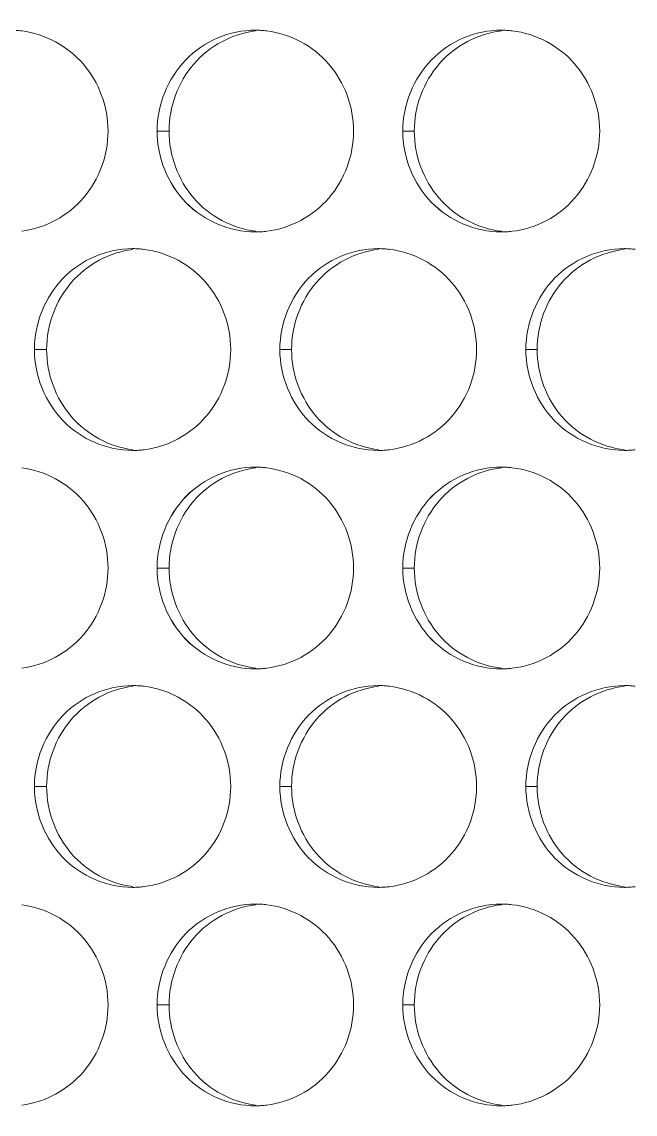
# Model space of a CAD drawing. Header units: millimetres. Extents: x 1177 to 4147, y 93 to 2194.
# Drawn here: x 1619.53 to 1637.77, y 1628.65 to 1661.12 of the extents above; entities that cross this region are included whole.
import ezdxf

# ---------------------------------------------------------------- set-up
doc = ezdxf.new("R2010")
doc.units = ezdxf.units.MM
doc.header["$LTSCALE"] = 0.1
doc.layers.get('0').update_dxf_attribs({"lineweight": 13})
doc.layers.add('标注', color=251, linetype='Continuous', lineweight=9)

msp = doc.modelspace()

# ---------------------------------------------------------------- linework, layer by layer
msp.add_arc((1812.49, 1686.895), 196.75, 204.56225, 43.01001)
at = {"layer": '标注'}
for p, q in [((1623.907, 1657.876), (1623.553, 1657.876)), ((1623.907, 1657.876), (1623.553, 1657.876)), ((1631.199, 1657.876), (1630.858, 1657.876)), ((1631.199, 1657.876), (1630.858, 1657.876)), ((1620.268, 1651.38), (1619.907, 1651.38)), ((1627.551, 1651.38), (1627.203, 1651.38)), ((1634.85, 1651.38), (1634.516, 1651.38)), ((1623.907, 1644.885), (1623.553, 1644.885)), ((1623.907, 1644.885), (1623.553, 1644.885)), ((1631.199, 1644.885), (1630.858, 1644.885)), ((1631.199, 1644.885), (1630.858, 1644.885)), ((1620.268, 1638.39), (1619.907, 1638.39)), ((1627.551, 1638.39), (1627.203, 1638.39)), ((1634.85, 1638.39), (1634.516, 1638.39)), ((1623.907, 1631.895), (1623.553, 1631.895)), ((1631.199, 1631.895), (1630.858, 1631.895))]:
    msp.add_line(p, q, dxfattribs=at)
for centre, radius, start, end in [((1619.173, 1658.108), 2.768, 82.5618, 86.1048), ((1626.472, 1658.157), 2.719, 86.2684, 89.9925), ((1626.472, 1658.157), 2.719, 86.2684, 89.9925), ((1626.469, 1658.099), 2.777, 82.872, 86.269), ((1626.469, 1658.099), 2.777, 82.872, 86.269), ((1633.784, 1658.146), 2.729, 86.4309, 89.9931), ((1633.784, 1658.146), 2.729, 86.4309, 89.9931), ((1633.78, 1658.09), 2.785, 83.1792, 86.4314), ((1633.78, 1658.09), 2.785, 83.1792, 86.4314), ((1626.472, 1657.594), 2.719, 270.0075, 273.7316), ((1626.472, 1657.594), 2.719, 270.0075, 273.7316), ((1626.469, 1657.652), 2.777, 273.731, 277.128), ((1626.469, 1657.652), 2.777, 273.731, 277.128), ((1633.784, 1657.605), 2.729, 270.0069, 273.5691), ((1633.784, 1657.605), 2.729, 270.0069, 273.5691), ((1633.78, 1657.661), 2.785, 273.5686, 276.8208), ((1633.78, 1657.661), 2.785, 273.5686, 276.8208), ((1622.823, 1651.667), 2.713, 86.1865, 89.9921), ((1622.819, 1651.608), 2.773, 82.7173, 86.1871), ((1630.126, 1651.656), 2.724, 86.3499, 89.9928), ((1630.122, 1651.599), 2.781, 83.026, 86.3504), ((1637.445, 1651.646), 2.734, 86.5115, 89.9934), ((1637.442, 1651.591), 2.789, 83.3318, 86.512), ((1622.823, 1651.093), 2.713, 270.0079, 273.8135), ((1622.819, 1651.153), 2.773, 273.8129, 277.2827), ((1630.126, 1651.104), 2.724, 270.0072, 273.6501), ((1630.122, 1651.161), 2.781, 273.6496, 276.974), ((1637.445, 1651.115), 2.734, 270.0066, 273.4885), ((1637.442, 1651.17), 2.789, 273.488, 276.6682), ((1626.472, 1645.167), 2.719, 86.2684, 89.9925), ((1626.472, 1645.167), 2.719, 86.2684, 89.9925), ((1626.469, 1645.108), 2.777, 82.872, 86.269), ((1626.469, 1645.108), 2.777, 82.872, 86.269), ((1633.784, 1645.156), 2.729, 86.4309, 89.9931), ((1633.784, 1645.156), 2.729, 86.4309, 89.9931), ((1633.78, 1645.1), 2.785, 83.1792, 86.4314), ((1633.78, 1645.1), 2.785, 83.1792, 86.4314), ((1626.472, 1644.604), 2.719, 270.0075, 273.7316), ((1626.472, 1644.604), 2.719, 270.0075, 273.7316), ((1626.469, 1644.662), 2.777, 273.731, 277.128), ((1626.469, 1644.662), 2.777, 273.731, 277.128), ((1633.784, 1644.614), 2.729, 270.0069, 273.5691), ((1633.784, 1644.614), 2.729, 270.0069, 273.5691), ((1633.78, 1644.67), 2.785, 273.5686, 276.8208), ((1633.78, 1644.67), 2.785, 273.5686, 276.8208), ((1622.823, 1638.677), 2.713, 86.1865, 89.9921), ((1622.819, 1638.618), 2.773, 82.7173, 86.1871), ((1630.126, 1638.666), 2.724, 86.3499, 89.9928), ((1630.122, 1638.609), 2.781, 83.026, 86.3504), ((1637.445, 1638.656), 2.734, 86.5115, 89.9934), ((1637.442, 1638.601), 2.789, 83.3318, 86.512), ((1622.823, 1638.103), 2.713, 270.0079, 273.8135), ((1622.819, 1638.162), 2.773, 273.8129, 277.2827), ((1630.126, 1638.114), 2.724, 270.0072, 273.6501), ((1630.122, 1638.171), 2.781, 273.6496, 276.974), ((1637.445, 1638.124), 2.734, 270.0066, 273.4885), ((1637.442, 1638.179), 2.789, 273.488, 276.6682), ((1626.472, 1632.176), 2.719, 86.2684, 89.9925), ((1626.469, 1632.118), 2.777, 82.872, 86.269), ((1633.784, 1632.166), 2.729, 86.4309, 89.9931), ((1633.78, 1632.11), 2.785, 83.1792, 86.4314), ((1626.472, 1631.613), 2.719, 270.0075, 273.7316), ((1626.469, 1631.672), 2.777, 273.731, 277.128), ((1633.784, 1631.624), 2.729, 270.0069, 273.5691), ((1633.78, 1631.68), 2.785, 273.5686, 276.8208)]:
    msp.add_arc(centre, radius, start, end, dxfattribs=at)
msp.add_spline([(2027.49, 1819.182), (1864.296, 1806.369), (1766.772, 1737.15), (1658.757, 1615.796), (1597.49, 1595.163)], degree=3, dxfattribs=at)
for points, knots in [([(1622.094, 1657.876), (1622.094, 1658.235), (1621.96, 1658.958), (1621.415, 1659.905), (1620.567, 1660.583), (1619.88, 1660.807), (1619.532, 1660.852)], [0, 0, 0, 0, 0.253127, 0.504455, 0.753033, 1, 1, 1, 1]), ([(1622.094, 1657.876), (1622.094, 1658.235), (1621.96, 1658.958), (1621.415, 1659.905), (1620.567, 1660.583), (1619.88, 1660.807), (1619.532, 1660.852)], [0, 0, 0, 0, 0.253127, 0.504455, 0.753033, 1, 1, 1, 1]), ([(1626.481, 1660.854), (1626.132, 1660.81), (1625.442, 1660.588), (1624.59, 1659.91), (1624.041, 1658.961), (1623.907, 1658.237), (1623.907, 1657.876)], [0, 0, 0, 0, 0.246977, 0.49551, 0.746818, 1, 1, 1, 1]), ([(1626.481, 1660.854), (1626.132, 1660.81), (1625.442, 1660.588), (1624.59, 1659.91), (1624.041, 1658.961), (1623.907, 1658.237), (1623.907, 1657.876)], [0, 0, 0, 0, 0.246977, 0.49551, 0.746818, 1, 1, 1, 1]), ([(1629.395, 1657.876), (1629.395, 1658.237), (1629.261, 1658.962), (1628.71, 1659.911), (1627.855, 1660.589), (1627.163, 1660.81), (1626.813, 1660.854)], [0, 0, 0, 0, 0.2529, 0.504114, 0.752785, 1, 1, 1, 1]), ([(1629.395, 1657.876), (1629.395, 1658.237), (1629.261, 1658.962), (1628.71, 1659.911), (1627.855, 1660.589), (1627.163, 1660.81), (1626.813, 1660.854)], [0, 0, 0, 0, 0.2529, 0.504114, 0.752785, 1, 1, 1, 1]), ([(1633.793, 1660.856), (1633.441, 1660.814), (1632.746, 1660.594), (1631.887, 1659.916), (1631.334, 1658.965), (1631.199, 1658.238), (1631.199, 1657.876)], [0, 0, 0, 0, 0.247217, 0.495842, 0.747041, 1, 1, 1, 1]), ([(1633.793, 1660.856), (1633.441, 1660.814), (1632.746, 1660.594), (1631.887, 1659.916), (1631.334, 1658.965), (1631.199, 1658.238), (1631.199, 1657.876)], [0, 0, 0, 0, 0.247217, 0.495842, 0.747041, 1, 1, 1, 1]), ([(1636.713, 1657.876), (1636.713, 1658.238), (1636.577, 1658.965), (1636.021, 1659.917), (1635.16, 1660.594), (1634.463, 1660.814), (1634.111, 1660.856)], [0, 0, 0, 0, 0.25268, 0.503786, 0.752547, 1, 1, 1, 1]), ([(1636.713, 1657.876), (1636.713, 1658.238), (1636.577, 1658.965), (1636.021, 1659.917), (1635.16, 1660.594), (1634.463, 1660.814), (1634.111, 1660.856)], [0, 0, 0, 0, 0.25268, 0.503786, 0.752547, 1, 1, 1, 1]), ([(1619.532, 1654.899), (1619.88, 1654.944), (1620.567, 1655.168), (1621.415, 1655.847), (1621.96, 1656.794), (1622.094, 1657.516), (1622.094, 1657.876)], [0, 0, 0, 0, 0.246967, 0.495545, 0.746873, 1, 1, 1, 1]), ([(1619.532, 1654.899), (1619.88, 1654.944), (1620.567, 1655.168), (1621.415, 1655.847), (1621.96, 1656.794), (1622.094, 1657.516), (1622.094, 1657.876)], [0, 0, 0, 0, 0.246967, 0.495545, 0.746873, 1, 1, 1, 1]), ([(1623.907, 1657.876), (1623.907, 1657.515), (1624.041, 1656.79), (1624.59, 1655.841), (1625.442, 1655.163), (1626.132, 1654.941), (1626.481, 1654.897)], [0, 0, 0, 0, 0.253182, 0.50449, 0.753023, 1, 1, 1, 1]), ([(1623.907, 1657.876), (1623.907, 1657.515), (1624.041, 1656.79), (1624.59, 1655.841), (1625.442, 1655.163), (1626.132, 1654.941), (1626.481, 1654.897)], [0, 0, 0, 0, 0.253182, 0.50449, 0.753023, 1, 1, 1, 1]), ([(1626.813, 1654.897), (1627.163, 1654.941), (1627.855, 1655.162), (1628.71, 1655.84), (1629.261, 1656.79), (1629.395, 1657.514), (1629.395, 1657.876)], [0, 0, 0, 0, 0.247215, 0.495886, 0.7471, 1, 1, 1, 1]), ([(1626.813, 1654.897), (1627.163, 1654.941), (1627.855, 1655.162), (1628.71, 1655.84), (1629.261, 1656.79), (1629.395, 1657.514), (1629.395, 1657.876)], [0, 0, 0, 0, 0.247215, 0.495886, 0.7471, 1, 1, 1, 1]), ([(1631.199, 1657.876), (1631.199, 1657.513), (1631.334, 1656.786), (1631.887, 1655.835), (1632.746, 1655.157), (1633.441, 1654.937), (1633.793, 1654.895)], [0, 0, 0, 0, 0.252959, 0.504158, 0.752783, 1, 1, 1, 1]), ([(1631.199, 1657.876), (1631.199, 1657.513), (1631.334, 1656.786), (1631.887, 1655.835), (1632.746, 1655.157), (1633.441, 1654.937), (1633.793, 1654.895)], [0, 0, 0, 0, 0.252959, 0.504158, 0.752783, 1, 1, 1, 1]), ([(1634.111, 1654.895), (1634.463, 1654.937), (1635.16, 1655.157), (1636.021, 1655.834), (1636.577, 1656.786), (1636.713, 1657.513), (1636.713, 1657.876)], [0, 0, 0, 0, 0.247453, 0.496214, 0.74732, 1, 1, 1, 1]), ([(1634.111, 1654.895), (1634.463, 1654.937), (1635.16, 1655.157), (1636.021, 1655.834), (1636.577, 1656.786), (1636.713, 1657.513), (1636.713, 1657.876)], [0, 0, 0, 0, 0.247453, 0.496214, 0.74732, 1, 1, 1, 1]), ([(1623.778, 1656.728), (1623.922, 1656.37), (1624.347, 1655.701), (1625.004, 1655.257), (1625.356, 1655.107)], [0, 0, 0, 0, 0.502476, 1, 1, 1, 1]), ([(1631.083, 1656.728), (1631.228, 1656.37), (1631.654, 1655.7), (1632.312, 1655.257), (1632.665, 1655.107)], [0, 0, 0, 0, 0.502261, 1, 1, 1, 1]), ([(1622.832, 1654.358), (1622.484, 1654.313), (1621.796, 1654.09), (1620.947, 1653.412), (1620.401, 1652.464), (1620.268, 1651.741), (1620.268, 1651.38)], [0, 0, 0, 0, 0.246854, 0.49534, 0.746704, 1, 1, 1, 1]), ([(1625.742, 1651.38), (1625.742, 1651.741), (1625.608, 1652.464), (1625.06, 1653.412), (1624.209, 1654.091), (1623.52, 1654.314), (1623.17, 1654.358)], [0, 0, 0, 0, 0.253013, 0.504283, 0.752908, 1, 1, 1, 1]), ([(1630.135, 1654.36), (1629.784, 1654.317), (1629.092, 1654.096), (1628.237, 1653.418), (1627.686, 1652.468), (1627.551, 1651.742), (1627.551, 1651.38)], [0, 0, 0, 0, 0.247099, 0.495678, 0.74693, 1, 1, 1, 1]), ([(1633.052, 1651.38), (1633.052, 1651.742), (1632.917, 1652.468), (1632.364, 1653.419), (1631.506, 1654.096), (1630.811, 1654.317), (1630.46, 1654.36)], [0, 0, 0, 0, 0.252789, 0.503949, 0.752665, 1, 1, 1, 1]), ([(1637.454, 1654.362), (1637.101, 1654.32), (1636.404, 1654.102), (1635.542, 1653.424), (1634.986, 1652.472), (1634.85, 1651.743), (1634.85, 1651.38)], [0, 0, 0, 0, 0.247334, 0.496004, 0.747149, 1, 1, 1, 1]), ([(1620.268, 1651.38), (1620.268, 1651.02), (1620.401, 1650.297), (1620.947, 1649.349), (1621.796, 1648.67), (1622.484, 1648.447), (1622.832, 1648.403)], [0, 0, 0, 0, 0.253296, 0.50466, 0.753146, 1, 1, 1, 1]), ([(1623.17, 1648.403), (1623.52, 1648.447), (1624.209, 1648.67), (1625.06, 1649.348), (1625.608, 1650.296), (1625.742, 1651.02), (1625.742, 1651.38)], [0, 0, 0, 0, 0.247092, 0.495717, 0.746987, 1, 1, 1, 1]), ([(1627.551, 1651.38), (1627.551, 1651.019), (1627.686, 1650.293), (1628.237, 1649.343), (1629.092, 1648.665), (1629.784, 1648.444), (1630.135, 1648.401)], [0, 0, 0, 0, 0.25307, 0.504322, 0.752901, 1, 1, 1, 1]), ([(1630.46, 1648.401), (1630.811, 1648.444), (1631.506, 1648.664), (1632.364, 1649.342), (1632.917, 1650.292), (1633.052, 1651.019), (1633.052, 1651.38)], [0, 0, 0, 0, 0.247335, 0.496051, 0.747211, 1, 1, 1, 1]), ([(1634.85, 1651.38), (1634.85, 1651.017), (1634.986, 1650.289), (1635.542, 1649.336), (1636.404, 1648.659), (1637.101, 1648.441), (1637.454, 1648.399)], [0, 0, 0, 0, 0.252851, 0.503996, 0.752666, 1, 1, 1, 1]), ([(1622.094, 1644.885), (1622.094, 1645.245), (1621.96, 1645.967), (1621.415, 1646.914), (1620.567, 1647.593), (1619.88, 1647.817), (1619.532, 1647.862)], [0, 0, 0, 0, 0.253127, 0.504455, 0.753033, 1, 1, 1, 1]), ([(1622.094, 1644.885), (1622.094, 1645.245), (1621.96, 1645.967), (1621.415, 1646.914), (1620.567, 1647.593), (1619.88, 1647.817), (1619.532, 1647.862)], [0, 0, 0, 0, 0.253127, 0.504455, 0.753033, 1, 1, 1, 1]), ([(1626.481, 1647.864), (1626.132, 1647.82), (1625.442, 1647.598), (1624.59, 1646.92), (1624.041, 1645.971), (1623.907, 1645.246), (1623.907, 1644.885)], [0, 0, 0, 0, 0.246977, 0.49551, 0.746818, 1, 1, 1, 1]), ([(1626.481, 1647.864), (1626.132, 1647.82), (1625.442, 1647.598), (1624.59, 1646.92), (1624.041, 1645.971), (1623.907, 1645.246), (1623.907, 1644.885)], [0, 0, 0, 0, 0.246977, 0.49551, 0.746818, 1, 1, 1, 1]), ([(1629.395, 1644.885), (1629.395, 1645.246), (1629.261, 1645.971), (1628.71, 1646.92), (1627.855, 1647.598), (1627.163, 1647.82), (1626.813, 1647.864)], [0, 0, 0, 0, 0.2529, 0.504114, 0.752785, 1, 1, 1, 1]), ([(1629.395, 1644.885), (1629.395, 1645.246), (1629.261, 1645.971), (1628.71, 1646.92), (1627.855, 1647.598), (1627.163, 1647.82), (1626.813, 1647.864)], [0, 0, 0, 0, 0.2529, 0.504114, 0.752785, 1, 1, 1, 1]), ([(1633.793, 1647.865), (1633.441, 1647.823), (1632.746, 1647.604), (1631.887, 1646.926), (1631.334, 1645.974), (1631.199, 1645.247), (1631.199, 1644.885)], [0, 0, 0, 0, 0.247217, 0.495842, 0.747041, 1, 1, 1, 1]), ([(1633.793, 1647.865), (1633.441, 1647.823), (1632.746, 1647.604), (1631.887, 1646.926), (1631.334, 1645.974), (1631.199, 1645.247), (1631.199, 1644.885)], [0, 0, 0, 0, 0.247217, 0.495842, 0.747041, 1, 1, 1, 1]), ([(1636.713, 1644.885), (1636.713, 1645.248), (1636.577, 1645.975), (1636.021, 1646.927), (1635.16, 1647.604), (1634.463, 1647.823), (1634.111, 1647.866)], [0, 0, 0, 0, 0.25268, 0.503786, 0.752547, 1, 1, 1, 1]), ([(1636.713, 1644.885), (1636.713, 1645.248), (1636.577, 1645.975), (1636.021, 1646.927), (1635.16, 1647.604), (1634.463, 1647.823), (1634.111, 1647.866)], [0, 0, 0, 0, 0.25268, 0.503786, 0.752547, 1, 1, 1, 1]), ([(1625.356, 1647.653), (1625.004, 1647.503), (1624.347, 1647.06), (1623.922, 1646.391), (1623.778, 1646.032)], [0, 0, 0, 0, 0.497524, 1, 1, 1, 1]), ([(1632.665, 1647.653), (1632.312, 1647.504), (1631.654, 1647.06), (1631.228, 1646.391), (1631.083, 1646.032)], [0, 0, 0, 0, 0.497739, 1, 1, 1, 1]), ([(1619.532, 1641.908), (1619.88, 1641.954), (1620.567, 1642.178), (1621.415, 1642.856), (1621.96, 1643.803), (1622.094, 1644.525), (1622.094, 1644.885)], [0, 0, 0, 0, 0.246967, 0.495545, 0.746873, 1, 1, 1, 1]), ([(1619.532, 1641.908), (1619.88, 1641.954), (1620.567, 1642.178), (1621.415, 1642.856), (1621.96, 1643.803), (1622.094, 1644.525), (1622.094, 1644.885)], [0, 0, 0, 0, 0.246967, 0.495545, 0.746873, 1, 1, 1, 1]), ([(1623.907, 1644.885), (1623.907, 1644.524), (1624.041, 1643.8), (1624.59, 1642.851), (1625.442, 1642.172), (1626.132, 1641.95), (1626.481, 1641.907)], [0, 0, 0, 0, 0.253182, 0.50449, 0.753023, 1, 1, 1, 1]), ([(1623.907, 1644.885), (1623.907, 1644.524), (1624.041, 1643.8), (1624.59, 1642.851), (1625.442, 1642.172), (1626.132, 1641.95), (1626.481, 1641.907)], [0, 0, 0, 0, 0.253182, 0.50449, 0.753023, 1, 1, 1, 1]), ([(1626.813, 1641.907), (1627.163, 1641.95), (1627.855, 1642.172), (1628.71, 1642.85), (1629.261, 1643.799), (1629.395, 1644.524), (1629.395, 1644.885)], [0, 0, 0, 0, 0.247215, 0.495886, 0.7471, 1, 1, 1, 1]), ([(1626.813, 1641.907), (1627.163, 1641.95), (1627.855, 1642.172), (1628.71, 1642.85), (1629.261, 1643.799), (1629.395, 1644.524), (1629.395, 1644.885)], [0, 0, 0, 0, 0.247215, 0.495886, 0.7471, 1, 1, 1, 1]), ([(1631.199, 1644.885), (1631.199, 1644.523), (1631.334, 1643.796), (1631.887, 1642.844), (1632.746, 1642.167), (1633.441, 1641.947), (1633.793, 1641.905)], [0, 0, 0, 0, 0.252959, 0.504158, 0.752783, 1, 1, 1, 1]), ([(1631.199, 1644.885), (1631.199, 1644.523), (1631.334, 1643.796), (1631.887, 1642.844), (1632.746, 1642.167), (1633.441, 1641.947), (1633.793, 1641.905)], [0, 0, 0, 0, 0.252959, 0.504158, 0.752783, 1, 1, 1, 1]), ([(1634.111, 1641.905), (1634.463, 1641.947), (1635.16, 1642.166), (1636.021, 1642.844), (1636.577, 1643.795), (1636.713, 1644.523), (1636.713, 1644.885)], [0, 0, 0, 0, 0.247453, 0.496214, 0.74732, 1, 1, 1, 1]), ([(1634.111, 1641.905), (1634.463, 1641.947), (1635.16, 1642.166), (1636.021, 1642.844), (1636.577, 1643.795), (1636.713, 1644.523), (1636.713, 1644.885)], [0, 0, 0, 0, 0.247453, 0.496214, 0.74732, 1, 1, 1, 1]), ([(1623.778, 1643.738), (1623.922, 1643.379), (1624.347, 1642.71), (1625.004, 1642.267), (1625.356, 1642.117)], [0, 0, 0, 0, 0.502476, 1, 1, 1, 1]), ([(1631.083, 1643.738), (1631.228, 1643.379), (1631.654, 1642.71), (1632.312, 1642.267), (1632.665, 1642.117)], [0, 0, 0, 0, 0.502261, 1, 1, 1, 1]), ([(1622.832, 1641.368), (1622.484, 1641.323), (1621.796, 1641.1), (1620.947, 1640.421), (1620.401, 1639.473), (1620.268, 1638.75), (1620.268, 1638.39)], [0, 0, 0, 0, 0.246854, 0.49534, 0.746704, 1, 1, 1, 1]), ([(1625.742, 1638.39), (1625.742, 1638.751), (1625.608, 1639.474), (1625.06, 1640.422), (1624.209, 1641.1), (1623.52, 1641.323), (1623.17, 1641.368)], [0, 0, 0, 0, 0.253013, 0.504283, 0.752908, 1, 1, 1, 1]), ([(1630.135, 1641.369), (1629.784, 1641.326), (1629.092, 1641.106), (1628.237, 1640.428), (1627.686, 1639.477), (1627.551, 1638.752), (1627.551, 1638.39)], [0, 0, 0, 0, 0.247099, 0.495678, 0.74693, 1, 1, 1, 1]), ([(1633.052, 1638.39), (1633.052, 1638.752), (1632.917, 1639.478), (1632.364, 1640.428), (1631.506, 1641.106), (1630.811, 1641.327), (1630.46, 1641.37)], [0, 0, 0, 0, 0.252789, 0.503949, 0.752665, 1, 1, 1, 1]), ([(1637.454, 1641.371), (1637.101, 1641.33), (1636.404, 1641.111), (1635.542, 1640.434), (1634.986, 1639.481), (1634.85, 1638.753), (1634.85, 1638.39)], [0, 0, 0, 0, 0.247334, 0.496004, 0.747149, 1, 1, 1, 1]), ([(1620.268, 1638.39), (1620.268, 1638.03), (1620.401, 1637.307), (1620.947, 1636.359), (1621.796, 1635.68), (1622.484, 1635.457), (1622.832, 1635.412)], [0, 0, 0, 0, 0.253296, 0.50466, 0.753146, 1, 1, 1, 1]), ([(1623.17, 1635.412), (1623.52, 1635.457), (1624.209, 1635.68), (1625.06, 1636.358), (1625.608, 1637.306), (1625.742, 1638.029), (1625.742, 1638.39)], [0, 0, 0, 0, 0.247092, 0.495717, 0.746987, 1, 1, 1, 1]), ([(1627.551, 1638.39), (1627.551, 1638.028), (1627.686, 1637.303), (1628.237, 1636.352), (1629.092, 1635.674), (1629.784, 1635.454), (1630.135, 1635.411)], [0, 0, 0, 0, 0.25307, 0.504322, 0.752901, 1, 1, 1, 1]), ([(1630.46, 1635.41), (1630.811, 1635.453), (1631.506, 1635.674), (1632.364, 1636.352), (1632.917, 1637.302), (1633.052, 1638.028), (1633.052, 1638.39)], [0, 0, 0, 0, 0.247335, 0.496051, 0.747211, 1, 1, 1, 1]), ([(1634.85, 1638.39), (1634.85, 1638.027), (1634.986, 1637.299), (1635.542, 1636.346), (1636.404, 1635.669), (1637.101, 1635.45), (1637.454, 1635.409)], [0, 0, 0, 0, 0.252851, 0.503996, 0.752666, 1, 1, 1, 1]), ([(1622.094, 1631.895), (1622.094, 1632.255), (1621.96, 1632.977), (1621.415, 1633.924), (1620.567, 1634.602), (1619.88, 1634.826), (1619.532, 1634.872)], [0, 0, 0, 0, 0.253127, 0.504455, 0.753033, 1, 1, 1, 1]), ([(1626.481, 1634.873), (1626.132, 1634.83), (1625.442, 1634.608), (1624.59, 1633.929), (1624.041, 1632.98), (1623.907, 1632.256), (1623.907, 1631.895)], [0, 0, 0, 0, 0.246977, 0.49551, 0.746818, 1, 1, 1, 1]), ([(1629.395, 1631.895), (1629.395, 1632.256), (1629.261, 1632.981), (1628.71, 1633.93), (1627.855, 1634.608), (1627.163, 1634.83), (1626.813, 1634.873)], [0, 0, 0, 0, 0.2529, 0.504114, 0.752785, 1, 1, 1, 1]), ([(1633.793, 1634.875), (1633.441, 1634.833), (1632.746, 1634.613), (1631.887, 1633.936), (1631.334, 1632.984), (1631.199, 1632.257), (1631.199, 1631.895)], [0, 0, 0, 0, 0.247217, 0.495842, 0.747041, 1, 1, 1, 1]), ([(1636.713, 1631.895), (1636.713, 1632.257), (1636.577, 1632.985), (1636.021, 1633.936), (1635.16, 1634.614), (1634.463, 1634.833), (1634.111, 1634.875)], [0, 0, 0, 0, 0.25268, 0.503786, 0.752547, 1, 1, 1, 1]), ([(1619.532, 1628.918), (1619.88, 1628.963), (1620.567, 1629.187), (1621.415, 1629.866), (1621.96, 1630.813), (1622.094, 1631.535), (1622.094, 1631.895)], [0, 0, 0, 0, 0.246967, 0.495545, 0.746873, 1, 1, 1, 1]), ([(1623.907, 1631.895), (1623.907, 1631.534), (1624.041, 1630.809), (1624.59, 1629.86), (1625.442, 1629.182), (1626.132, 1628.96), (1626.481, 1628.916)], [0, 0, 0, 0, 0.253182, 0.50449, 0.753023, 1, 1, 1, 1]), ([(1626.813, 1628.916), (1627.163, 1628.96), (1627.855, 1629.182), (1628.71, 1629.86), (1629.261, 1630.809), (1629.395, 1631.534), (1629.395, 1631.895)], [0, 0, 0, 0, 0.247215, 0.495886, 0.7471, 1, 1, 1, 1]), ([(1631.199, 1631.895), (1631.199, 1631.533), (1631.334, 1630.806), (1631.887, 1629.854), (1632.746, 1629.176), (1633.441, 1628.957), (1633.793, 1628.914)], [0, 0, 0, 0, 0.252959, 0.504158, 0.752783, 1, 1, 1, 1]), ([(1634.111, 1628.914), (1634.463, 1628.957), (1635.16, 1629.176), (1636.021, 1629.853), (1636.577, 1630.805), (1636.713, 1631.532), (1636.713, 1631.895)], [0, 0, 0, 0, 0.247453, 0.496214, 0.74732, 1, 1, 1, 1])]:
    msp.add_open_spline(points, degree=3, knots=knots, dxfattribs=at)
for points in [[(1626.473, 1660.876), (1626.093, 1660.876), (1625.706, 1660.793), (1625.356, 1660.644)], [(1626.473, 1660.876), (1626.093, 1660.876), (1625.706, 1660.793), (1625.356, 1660.644)], [(1633.784, 1660.876), (1633.403, 1660.876), (1633.016, 1660.793), (1632.665, 1660.644)], [(1633.784, 1660.876), (1633.403, 1660.876), (1633.016, 1660.793), (1632.665, 1660.644)], [(1625.356, 1660.644), (1625.004, 1660.494), (1624.674, 1660.271), (1624.407, 1659.996)], [(1625.356, 1660.644), (1625.004, 1660.494), (1624.674, 1660.271), (1624.407, 1659.996)], [(1632.665, 1660.644), (1632.312, 1660.494), (1631.982, 1660.271), (1631.714, 1659.996)], [(1632.665, 1660.644), (1632.312, 1660.494), (1631.982, 1660.271), (1631.714, 1659.996)], [(1624.407, 1659.996), (1624.138, 1659.719), (1623.922, 1659.381), (1623.778, 1659.023)], [(1624.407, 1659.996), (1624.138, 1659.719), (1623.922, 1659.381), (1623.778, 1659.023)], [(1631.714, 1659.996), (1631.444, 1659.719), (1631.228, 1659.381), (1631.083, 1659.023)], [(1631.714, 1659.996), (1631.444, 1659.719), (1631.228, 1659.381), (1631.083, 1659.023)], [(1623.778, 1659.023), (1623.632, 1658.661), (1623.553, 1658.265), (1623.553, 1657.876)], [(1623.778, 1659.023), (1623.632, 1658.661), (1623.553, 1658.265), (1623.553, 1657.876)], [(1631.083, 1659.023), (1630.937, 1658.661), (1630.858, 1658.265), (1630.858, 1657.876)], [(1631.083, 1659.023), (1630.937, 1658.661), (1630.858, 1658.265), (1630.858, 1657.876)], [(1623.553, 1657.876), (1623.553, 1657.486), (1623.632, 1657.09), (1623.778, 1656.728)], [(1623.553, 1657.876), (1623.553, 1657.486), (1623.632, 1657.09), (1623.778, 1656.728)], [(1630.858, 1657.876), (1630.858, 1657.486), (1630.937, 1657.09), (1631.083, 1656.728)], [(1630.858, 1657.876), (1630.858, 1657.486), (1630.937, 1657.09), (1631.083, 1656.728)], [(1623.778, 1656.728), (1623.922, 1656.37), (1624.138, 1656.032), (1624.407, 1655.755)], [(1631.083, 1656.728), (1631.228, 1656.37), (1631.444, 1656.032), (1631.714, 1655.755)], [(1624.407, 1655.755), (1624.674, 1655.48), (1625.004, 1655.257), (1625.356, 1655.107)], [(1631.714, 1655.755), (1631.982, 1655.48), (1632.312, 1655.257), (1632.665, 1655.107)], [(1625.356, 1655.107), (1625.706, 1654.958), (1626.093, 1654.876), (1626.473, 1654.876)], [(1625.356, 1655.107), (1625.706, 1654.958), (1626.093, 1654.876), (1626.473, 1654.876)], [(1632.665, 1655.107), (1633.016, 1654.958), (1633.403, 1654.876), (1633.784, 1654.876)], [(1632.665, 1655.107), (1633.016, 1654.958), (1633.403, 1654.876), (1633.784, 1654.876)], [(1622.823, 1654.38), (1622.443, 1654.38), (1622.057, 1654.297), (1621.708, 1654.149)], [(1630.126, 1654.38), (1629.746, 1654.38), (1629.359, 1654.298), (1629.009, 1654.149)], [(1637.446, 1654.38), (1637.064, 1654.38), (1636.677, 1654.298), (1636.326, 1654.149)], [(1621.708, 1654.149), (1621.356, 1653.999), (1621.027, 1653.775), (1620.76, 1653.501)], [(1629.009, 1654.149), (1628.656, 1653.999), (1628.326, 1653.776), (1628.058, 1653.501)], [(1636.326, 1654.149), (1635.972, 1653.999), (1635.641, 1653.776), (1635.373, 1653.501)], [(1620.76, 1653.501), (1620.491, 1653.224), (1620.276, 1652.886), (1620.131, 1652.528)], [(1628.058, 1653.501), (1627.789, 1653.224), (1627.573, 1652.886), (1627.429, 1652.528)], [(1635.373, 1653.501), (1635.103, 1653.224), (1634.887, 1652.886), (1634.742, 1652.528)], [(1620.131, 1652.528), (1619.986, 1652.166), (1619.907, 1651.77), (1619.907, 1651.38)], [(1627.429, 1652.528), (1627.283, 1652.166), (1627.203, 1651.77), (1627.203, 1651.38)], [(1634.742, 1652.528), (1634.596, 1652.166), (1634.516, 1651.77), (1634.516, 1651.38)], [(1619.907, 1651.38), (1619.907, 1650.991), (1619.986, 1650.595), (1620.131, 1650.233)], [(1627.203, 1651.38), (1627.203, 1650.991), (1627.283, 1650.595), (1627.429, 1650.233)], [(1634.516, 1651.38), (1634.516, 1650.991), (1634.596, 1650.594), (1634.742, 1650.233)], [(1620.131, 1650.233), (1620.276, 1649.875), (1620.491, 1649.537), (1620.76, 1649.26)], [(1627.429, 1650.233), (1627.573, 1649.875), (1627.789, 1649.537), (1628.058, 1649.26)], [(1634.742, 1650.233), (1634.887, 1649.875), (1635.103, 1649.536), (1635.373, 1649.26)], [(1620.76, 1649.26), (1621.027, 1648.985), (1621.356, 1648.762), (1621.708, 1648.612)], [(1628.058, 1649.26), (1628.326, 1648.985), (1628.656, 1648.762), (1629.009, 1648.612)], [(1635.373, 1649.26), (1635.641, 1648.985), (1635.972, 1648.762), (1636.326, 1648.612)], [(1621.708, 1648.612), (1622.057, 1648.463), (1622.443, 1648.38), (1622.823, 1648.38)], [(1629.009, 1648.612), (1629.359, 1648.463), (1629.746, 1648.38), (1630.126, 1648.38)], [(1636.326, 1648.612), (1636.677, 1648.463), (1637.064, 1648.38), (1637.446, 1648.38)], [(1626.473, 1647.885), (1626.093, 1647.885), (1625.706, 1647.802), (1625.356, 1647.653)], [(1626.473, 1647.885), (1626.093, 1647.885), (1625.706, 1647.802), (1625.356, 1647.653)], [(1633.784, 1647.885), (1633.403, 1647.885), (1633.016, 1647.802), (1632.665, 1647.653)], [(1633.784, 1647.885), (1633.403, 1647.885), (1633.016, 1647.802), (1632.665, 1647.653)], [(1625.356, 1647.653), (1625.004, 1647.503), (1624.674, 1647.28), (1624.407, 1647.006)], [(1632.665, 1647.653), (1632.312, 1647.503), (1631.982, 1647.28), (1631.714, 1647.006)], [(1624.407, 1647.006), (1624.138, 1646.729), (1623.922, 1646.391), (1623.778, 1646.032)], [(1631.714, 1647.006), (1631.444, 1646.729), (1631.228, 1646.391), (1631.083, 1646.032)], [(1623.778, 1646.032), (1623.632, 1645.671), (1623.553, 1645.275), (1623.553, 1644.885)], [(1623.778, 1646.032), (1623.632, 1645.671), (1623.553, 1645.275), (1623.553, 1644.885)], [(1631.083, 1646.032), (1630.937, 1645.671), (1630.858, 1645.275), (1630.858, 1644.885)], [(1631.083, 1646.032), (1630.937, 1645.671), (1630.858, 1645.275), (1630.858, 1644.885)], [(1623.553, 1644.885), (1623.553, 1644.495), (1623.632, 1644.099), (1623.778, 1643.738)], [(1623.553, 1644.885), (1623.553, 1644.495), (1623.632, 1644.099), (1623.778, 1643.738)], [(1630.858, 1644.885), (1630.858, 1644.495), (1630.937, 1644.099), (1631.083, 1643.738)], [(1630.858, 1644.885), (1630.858, 1644.495), (1630.937, 1644.099), (1631.083, 1643.738)], [(1623.778, 1643.738), (1623.922, 1643.38), (1624.138, 1643.041), (1624.407, 1642.765)], [(1631.083, 1643.738), (1631.228, 1643.379), (1631.444, 1643.041), (1631.714, 1642.765)], [(1624.407, 1642.765), (1624.674, 1642.49), (1625.004, 1642.267), (1625.356, 1642.117)], [(1631.714, 1642.765), (1631.982, 1642.49), (1632.312, 1642.267), (1632.665, 1642.117)], [(1625.356, 1642.117), (1625.706, 1641.968), (1626.093, 1641.885), (1626.473, 1641.885)], [(1625.356, 1642.117), (1625.706, 1641.968), (1626.093, 1641.885), (1626.473, 1641.885)], [(1632.665, 1642.117), (1633.016, 1641.968), (1633.403, 1641.885), (1633.784, 1641.885)], [(1632.665, 1642.117), (1633.016, 1641.968), (1633.403, 1641.885), (1633.784, 1641.885)], [(1622.823, 1641.39), (1622.443, 1641.39), (1622.057, 1641.307), (1621.708, 1641.158)], [(1630.126, 1641.39), (1629.746, 1641.39), (1629.359, 1641.307), (1629.009, 1641.158)], [(1637.446, 1641.39), (1637.064, 1641.39), (1636.677, 1641.307), (1636.326, 1641.158)], [(1621.708, 1641.158), (1621.356, 1641.008), (1621.027, 1640.785), (1620.76, 1640.511)], [(1629.009, 1641.158), (1628.656, 1641.008), (1628.326, 1640.785), (1628.058, 1640.511)], [(1636.326, 1641.158), (1635.972, 1641.008), (1635.641, 1640.785), (1635.373, 1640.511)], [(1620.76, 1640.511), (1620.491, 1640.234), (1620.276, 1639.896), (1620.131, 1639.537)], [(1628.058, 1640.511), (1627.789, 1640.234), (1627.573, 1639.896), (1627.429, 1639.537)], [(1635.373, 1640.511), (1635.103, 1640.234), (1634.887, 1639.896), (1634.742, 1639.537)], [(1620.131, 1639.537), (1619.986, 1639.176), (1619.907, 1638.78), (1619.907, 1638.39)], [(1627.429, 1639.537), (1627.283, 1639.176), (1627.203, 1638.78), (1627.203, 1638.39)], [(1634.742, 1639.537), (1634.596, 1639.176), (1634.516, 1638.78), (1634.516, 1638.39)], [(1619.907, 1638.39), (1619.907, 1638), (1619.986, 1637.604), (1620.131, 1637.243)], [(1627.203, 1638.39), (1627.203, 1638), (1627.283, 1637.604), (1627.429, 1637.243)], [(1634.516, 1638.39), (1634.516, 1638), (1634.596, 1637.604), (1634.742, 1637.243)], [(1620.131, 1637.243), (1620.276, 1636.884), (1620.491, 1636.546), (1620.76, 1636.269)], [(1627.429, 1637.243), (1627.573, 1636.884), (1627.789, 1636.546), (1628.058, 1636.269)], [(1634.742, 1637.243), (1634.887, 1636.884), (1635.103, 1636.546), (1635.373, 1636.269)], [(1620.76, 1636.269), (1621.027, 1635.995), (1621.356, 1635.772), (1621.708, 1635.622)], [(1628.058, 1636.269), (1628.326, 1635.995), (1628.656, 1635.772), (1629.009, 1635.622)], [(1635.373, 1636.269), (1635.641, 1635.995), (1635.972, 1635.772), (1636.326, 1635.622)], [(1621.708, 1635.622), (1622.057, 1635.473), (1622.443, 1635.39), (1622.823, 1635.39)], [(1629.009, 1635.622), (1629.359, 1635.473), (1629.746, 1635.39), (1630.126, 1635.39)], [(1636.326, 1635.622), (1636.677, 1635.473), (1637.064, 1635.39), (1637.446, 1635.39)], [(1626.473, 1634.895), (1626.093, 1634.895), (1625.706, 1634.812), (1625.356, 1634.663)], [(1633.784, 1634.895), (1633.403, 1634.895), (1633.016, 1634.812), (1632.665, 1634.663)], [(1625.356, 1634.663), (1625.004, 1634.513), (1624.674, 1634.29), (1624.407, 1634.015)], [(1632.665, 1634.663), (1632.312, 1634.513), (1631.982, 1634.29), (1631.714, 1634.015)], [(1624.407, 1634.015), (1624.138, 1633.739), (1623.922, 1633.4), (1623.778, 1633.042)], [(1631.714, 1634.015), (1631.444, 1633.739), (1631.228, 1633.401), (1631.083, 1633.042)], [(1623.778, 1633.042), (1623.632, 1632.681), (1623.553, 1632.285), (1623.553, 1631.895)], [(1631.083, 1633.042), (1630.937, 1632.681), (1630.858, 1632.285), (1630.858, 1631.895)], [(1623.553, 1631.895), (1623.553, 1631.505), (1623.632, 1631.109), (1623.778, 1630.748)], [(1630.858, 1631.895), (1630.858, 1631.505), (1630.937, 1631.109), (1631.083, 1630.748)], [(1623.778, 1630.748), (1623.922, 1630.389), (1624.138, 1630.051), (1624.407, 1629.774)], [(1631.083, 1630.748), (1631.228, 1630.389), (1631.444, 1630.051), (1631.714, 1629.774)], [(1624.407, 1629.774), (1624.674, 1629.5), (1625.004, 1629.277), (1625.356, 1629.127)], [(1631.714, 1629.774), (1631.982, 1629.5), (1632.312, 1629.277), (1632.665, 1629.127)], [(1625.356, 1629.127), (1625.706, 1628.978), (1626.093, 1628.895), (1626.473, 1628.895)], [(1632.665, 1629.127), (1633.016, 1628.978), (1633.403, 1628.895), (1633.784, 1628.895)]]:
    msp.add_open_spline(points, degree=3, dxfattribs=at)

doc.saveas('drawing.dxf')
